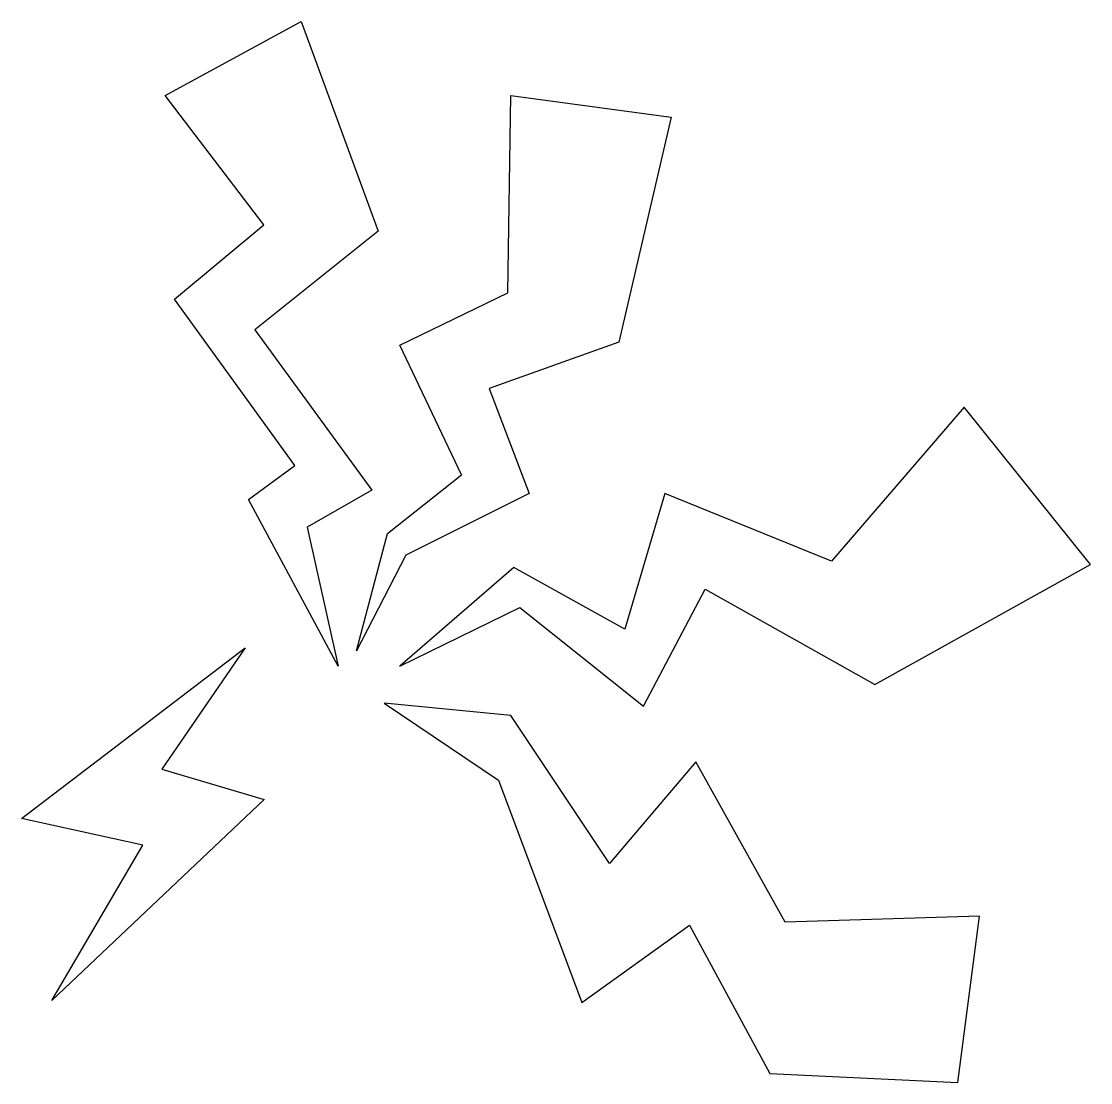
# Model space of a CAD drawing. Header units: centimetres. Extents: x -9.4 to 9.4, y -9.3 to 9.3.
import ezdxf

# ---------------------------------------------------------------- set-up
doc = ezdxf.new("R2010")
doc.units = ezdxf.units.CM
doc.header["$MEASUREMENT"] = 0
doc.layers.add('Camada 1', color=7, linetype='Continuous')

msp = doc.modelspace()

# ---------------------------------------------------------------- linework, layer by layer
at = {"layer": 'Camada 1'}
for points, knots in [([(-6.83878, 7.99013), (-6.83878, 7.99013), (-5.11115, 5.72283), (-5.11115, 5.72283), (-5.11115, 5.72283), (-5.11115, 5.72283), (-6.67661, 4.42701), (-6.67661, 4.42701), (-6.67661, 4.42701), (-6.67661, 4.42701), (-4.57111, 1.51159), (-4.57111, 1.51159), (-4.57111, 1.51159), (-4.57111, 1.51159), (-5.38076, 0.91795), (-5.38076, 0.91795), (-5.38076, 0.91795), (-5.38076, 0.91795), (-3.81533, -1.9976), (-3.81533, -1.9976), (-3.81533, -1.9976), (-3.81533, -1.9976), (-4.35537, 0.43177), (-4.35537, 0.43177), (-4.35537, 0.43177), (-4.35537, 0.43177), (-3.22137, 1.07963), (-3.22137, 1.07963), (-3.22137, 1.07963), (-3.22137, 1.07963), (-5.27289, 3.88705), (-5.27289, 3.88705), (-5.27289, 3.88705), (-5.27289, 3.88705), (-3.1135, 5.61467), (-3.1135, 5.61467), (-3.1135, 5.61467), (-3.1135, 5.61467), (-4.46324, 9.28595), (-4.46324, 9.28595), (-4.46324, 9.28595), (-4.46324, 9.28595), (-6.83878, 7.99013), (-6.83878, 7.99013)], [0, 0, 0, 0, 0.08333333, 0.08333333, 0.08333333, 0.08333333, 0.16666667, 0.16666667, 0.16666667, 0.16666667, 0.25, 0.25, 0.25, 0.25, 0.33333333, 0.33333333, 0.33333333, 0.33333333, 0.41666667, 0.41666667, 0.41666667, 0.41666667, 0.5, 0.5, 0.5, 0.5, 0.58333333, 0.58333333, 0.58333333, 0.58333333, 0.66666667, 0.66666667, 0.66666667, 0.66666667, 0.75, 0.75, 0.75, 0.75, 0.83333333, 0.83333333, 0.83333333, 0.83333333, 1, 1, 1, 1]), ([(-0.79196, 7.99013), (-0.79196, 7.99013), (-0.84589, 4.53488), (-0.84589, 4.53488), (-0.84589, 4.53488), (-0.84589, 4.53488), (-2.73562, 3.61707), (-2.73562, 3.61707), (-2.73562, 3.61707), (-2.73562, 3.61707), (-1.65591, 1.34975), (-1.65591, 1.34975), (-1.65591, 1.34975), (-1.65591, 1.34975), (-2.95173, 0.3239), (-2.95173, 0.3239), (-2.95173, 0.3239), (-2.95173, 0.3239), (-3.4914, -1.72762), (-3.4914, -1.72762), (-3.4914, -1.72762), (-3.4914, -1.72762), (-2.62775, -0.05395), (-2.62775, -0.05395), (-2.62775, -0.05395), (-2.62775, -0.05395), (-0.46796, 1.02584), (-0.46796, 1.02584), (-0.46796, 1.02584), (-0.46796, 1.02584), (-1.16982, 2.86118), (-1.16982, 2.86118), (-1.16982, 2.86118), (-1.16982, 2.86118), (1.09748, 3.67128), (1.09748, 3.67128), (1.09748, 3.67128), (1.09748, 3.67128), (2.01548, 7.61227), (2.01548, 7.61227), (2.01548, 7.61227), (2.01548, 7.61227), (-0.79196, 7.99013), (-0.79196, 7.99013)], [0, 0, 0, 0, 0.08333333, 0.08333333, 0.08333333, 0.08333333, 0.16666667, 0.16666667, 0.16666667, 0.16666667, 0.25, 0.25, 0.25, 0.25, 0.33333333, 0.33333333, 0.33333333, 0.33333333, 0.41666667, 0.41666667, 0.41666667, 0.41666667, 0.5, 0.5, 0.5, 0.5, 0.58333333, 0.58333333, 0.58333333, 0.58333333, 0.66666667, 0.66666667, 0.66666667, 0.66666667, 0.75, 0.75, 0.75, 0.75, 0.83333333, 0.83333333, 0.83333333, 0.83333333, 1, 1, 1, 1]), ([(-2.73562, -1.9976), (-2.73562, -1.9976), (-0.73802, -0.26998), (-0.73802, -0.26998), (-0.73802, -0.26998), (-0.73802, -0.26998), (1.2058, -1.34977), (1.2058, -1.34977), (1.2058, -1.34977), (1.2058, -1.34977), (1.90755, 1.02584), (1.90755, 1.02584), (1.90755, 1.02584), (1.90755, 1.02584), (4.82271, -0.16211), (4.82271, -0.16211), (4.82271, -0.16211), (4.82271, -0.16211), (7.14424, 2.53727), (7.14424, 2.53727), (7.14424, 2.53727), (7.14424, 2.53727), (9.35772, -0.21606), (9.35772, -0.21606), (9.35772, -0.21606), (9.35772, -0.21606), (5.57857, -2.32153), (5.57857, -2.32153), (5.57857, -2.32153), (5.57857, -2.32153), (2.60936, -0.64786), (2.60936, -0.64786), (2.60936, -0.64786), (2.60936, -0.64786), (1.5297, -2.69954), (1.5297, -2.69954), (1.5297, -2.69954), (1.5297, -2.69954), (-0.63014, -0.97192), (-0.63014, -0.97192), (-0.63014, -0.97192), (-0.63014, -0.97192), (-2.73562, -1.9976), (-2.73562, -1.9976)], [0, 0, 0, 0, 0.08333333, 0.08333333, 0.08333333, 0.08333333, 0.16666667, 0.16666667, 0.16666667, 0.16666667, 0.25, 0.25, 0.25, 0.25, 0.33333333, 0.33333333, 0.33333333, 0.33333333, 0.41666667, 0.41666667, 0.41666667, 0.41666667, 0.5, 0.5, 0.5, 0.5, 0.58333333, 0.58333333, 0.58333333, 0.58333333, 0.66666667, 0.66666667, 0.66666667, 0.66666667, 0.75, 0.75, 0.75, 0.75, 0.83333333, 0.83333333, 0.83333333, 0.83333333, 1, 1, 1, 1]), ([(-5.44045, -1.67487), (-5.44045, -1.67487), (-9.35772, -4.66281), (-9.35772, -4.66281), (-9.35772, -4.66281), (-9.35772, -4.66281), (-7.23322, -5.12792), (-7.23322, -5.12792), (-7.23322, -5.12792), (-7.23322, -5.12792), (-8.82688, -7.85), (-8.82688, -7.85), (-8.82688, -7.85), (-8.82688, -7.85), (-5.1083, -4.3311), (-5.1083, -4.3311), (-5.1083, -4.3311), (-5.1083, -4.3311), (-6.90103, -3.79995), (-6.90103, -3.79995), (-6.90103, -3.79995), (-6.90103, -3.79995), (-5.44045, -1.67487), (-5.44045, -1.67487)], [0, 0, 0, 0, 0.14285714, 0.14285714, 0.14285714, 0.14285714, 0.28571429, 0.28571429, 0.28571429, 0.28571429, 0.42857143, 0.42857143, 0.42857143, 0.42857143, 0.57142857, 0.57142857, 0.57142857, 0.57142857, 0.71428571, 0.71428571, 0.71428571, 0.71428571, 1, 1, 1, 1]), ([(-3.00568, -2.6456), (-3.00568, -2.6456), (-0.79196, -2.8612), (-0.79196, -2.8612), (-0.79196, -2.8612), (-0.79196, -2.8612), (0.93566, -5.45285), (0.93566, -5.45285), (0.93566, -5.45285), (0.93566, -5.45285), (2.44725, -3.67131), (2.44725, -3.67131), (2.44725, -3.67131), (2.44725, -3.67131), (4.01308, -6.47872), (4.01308, -6.47872), (4.01308, -6.47872), (4.01308, -6.47872), (7.41422, -6.37082), (7.41422, -6.37082), (7.41422, -6.37082), (7.41422, -6.37082), (7.03637, -9.28595), (7.03637, -9.28595), (7.03637, -9.28595), (7.03637, -9.28595), (3.74294, -9.12416), (3.74294, -9.12416), (3.74294, -9.12416), (3.74294, -9.12416), (2.33938, -6.53264), (2.33938, -6.53264), (2.33938, -6.53264), (2.33938, -6.53264), (0.44949, -7.88226), (0.44949, -7.88226), (0.44949, -7.88226), (0.44949, -7.88226), (-1.008, -3.99521), (-1.008, -3.99521), (-1.008, -3.99521), (-1.008, -3.99521), (-3.00568, -2.6456), (-3.00568, -2.6456)], [0, 0, 0, 0, 0.08333333, 0.08333333, 0.08333333, 0.08333333, 0.16666667, 0.16666667, 0.16666667, 0.16666667, 0.25, 0.25, 0.25, 0.25, 0.33333333, 0.33333333, 0.33333333, 0.33333333, 0.41666667, 0.41666667, 0.41666667, 0.41666667, 0.5, 0.5, 0.5, 0.5, 0.58333333, 0.58333333, 0.58333333, 0.58333333, 0.66666667, 0.66666667, 0.66666667, 0.66666667, 0.75, 0.75, 0.75, 0.75, 0.83333333, 0.83333333, 0.83333333, 0.83333333, 1, 1, 1, 1])]:
    msp.add_open_spline(points, degree=3, knots=knots, dxfattribs=at)

doc.saveas('drawing.dxf')
